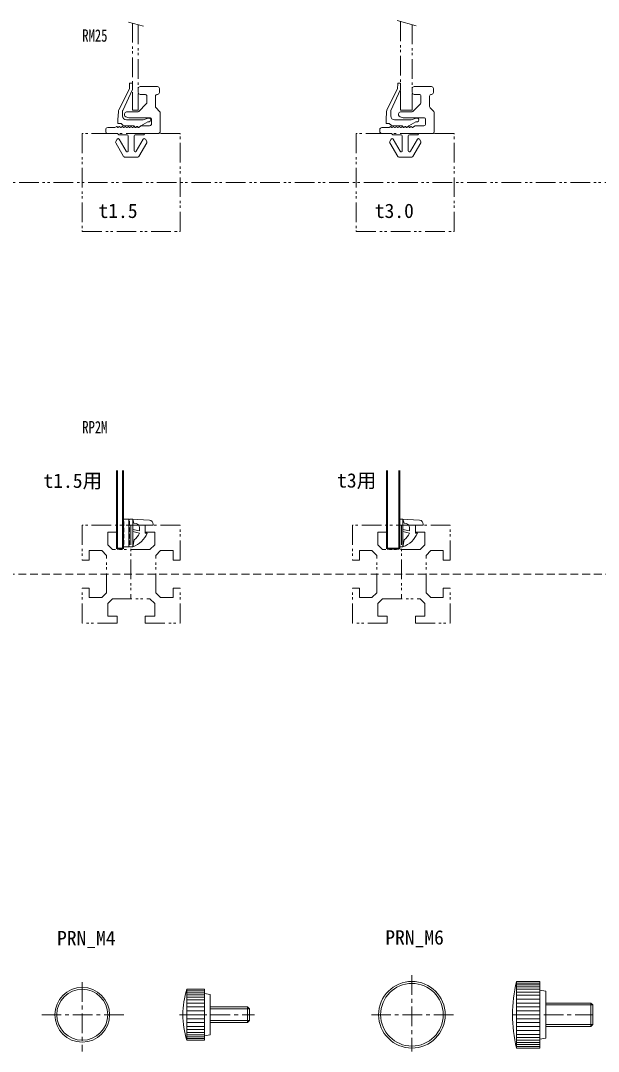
# Model space of a CAD drawing. Units: millimetres on the paper. Extents: x -623 to -78, y -398 to -116.
# Drawn here: x -360.2 to -212.7, y -379.9 to -116.7 of the extents above; entities that cross this region are included whole.
import ezdxf
from ezdxf.enums import TextEntityAlignment as Align

# ---------------------------------------------------------------- set-up
doc = ezdxf.new("R2010")
doc.units = ezdxf.units.MM
for name, pattern in [('CHAIN1', [8, 5, -1, 1, -1]), ('DASHED2', [3, 2, -1]), ('DOUBLE_CHAIN1', [8.8, 5, -1, 0.6, -0.6, 0.6, -1])]:
    doc.linetypes.add(name, pattern=pattern)
for name, color, linetype, lineweight in [('0-0', 7, 'Continuous', 18), ('0-1', 4, 'DOUBLE_CHAIN1', 18), ('0-8', 7, 'Continuous', 18), ('0-F', 4, 'DOUBLE_CHAIN1', 18)]:
    doc.layers.add(name, color=color, linetype=linetype, lineweight=lineweight)
doc.styles.add('ＭＳ ゴシック', font='')
doc.styles.get('ＭＳ ゴシック').set_extended_font_data('MS Gothic')

msp = doc.modelspace()

# ---------------------------------------------------------------- linework, layer by layer
at = {"layer": '0-0'}
for p, q in [((-332.474, -134.125), (-335.172, -139.469)), ((-332.43, -132.712), (-332.469, -134.103)), ((-331.8, -132.649), (-332.323, -132.615)), ((-331.7, -134.237), (-331.707, -132.748)), ((-330.2, -134), (-330.2, -135)), ((-325.3, -133.5), (-329.7, -133.5)), ((-324.8, -135), (-324.8, -134)), ((-263.974, -134.125), (-266.672, -139.469)), ((-263.93, -132.712), (-263.969, -134.103)), ((-263.3, -132.649), (-263.823, -132.615)), ((-263.2, -134.237), (-263.207, -132.748)), ((-260.2, -134), (-260.2, -135)), ((-255.3, -133.5), (-259.7, -133.5)), ((-254.8, -135), (-254.8, -134)), ((-334.162, -139.595), (-331.705, -134.258)), ((-329.7, -135.5), (-328.5, -135.5)), ((-328, -136), (-328, -137.593)), ((-325.8, -138.593), (-325.8, -136)), ((-265.662, -139.595), (-263.205, -134.258)), ((-259.7, -135.5), (-258.5, -135.5)), ((-258, -136), (-258, -137.593)), ((-255.8, -138.593), (-255.8, -136)), ((-328.146, -137.946), (-330.054, -139.854)), ((-324.746, -139.854), (-325.654, -138.946)), ((-258.146, -137.946), (-260.054, -139.854)), ((-254.746, -139.854), (-255.654, -138.946)), ((-335.277, -139.859), (-335.408, -142.016)), ((-335.408, -142.016), (-335.408, -142.816)), ((-334.208, -141.016), (-334.208, -139.805)), ((-333.7, -140.5), (-333.7, -140.795)), ((-332.564, -141.483), (-333.329, -141.278)), ((-333.208, -142.016), (-328.987, -142.016)), ((-330.407, -140), (-333.2, -140)), ((-327.1, -141.5), (-332.434, -141.5)), ((-328.953, -142.01), (-327.679, -141.546)), ((-326.8, -143), (-326.8, -141.8)), ((-324.6, -145), (-324.6, -140.207)), ((-266.777, -139.859), (-266.908, -142.016)), ((-266.908, -142.016), (-266.908, -142.816)), ((-265.708, -141.016), (-265.708, -139.805)), ((-260.487, -142.016), (-264.708, -142.016)), ((-263.7, -140.5), (-263.7, -140.795)), ((-263.329, -141.278), (-262.564, -141.483)), ((-260.407, -140), (-263.2, -140)), ((-262.434, -141.5), (-257.1, -141.5)), ((-259.179, -141.546), (-260.453, -142.01)), ((-256.8, -141.8), (-256.8, -143)), ((-254.6, -145), (-254.6, -140.207)), ((-338.5, -144.5), (-338.5, -145)), ((-336.15, -144), (-338, -144)), ((-335.709, -143.691), (-336.15, -144)), ((-335.4, -144), (-335.709, -143.691)), ((-335.028, -143.739), (-335.4, -144)), ((-335.308, -142.916), (-334.649, -142.916)), ((-334.65, -144), (-334.9, -143.75)), ((-334.209, -143.691), (-334.65, -144)), ((-334.579, -142.945), (-334.136, -143.388)), ((-333.9, -144), (-334.209, -143.691)), ((-334.069, -143.418), (-331.372, -143.515)), ((-333.528, -143.739), (-333.9, -144)), ((-333.15, -144), (-333.4, -143.75)), ((-332.709, -143.691), (-333.15, -144)), ((-332.4, -144), (-332.709, -143.691)), ((-332.028, -143.739), (-332.4, -144)), ((-331.65, -144), (-331.9, -143.75)), ((-331.209, -143.691), (-331.65, -144)), ((-331.299, -143.55), (-330.972, -143.94)), ((-330.9, -144), (-331.209, -143.691)), ((-330.528, -143.739), (-330.9, -144)), ((-330.831, -143.952), (-330.544, -143.711)), ((-330.403, -143.723), (-330.222, -143.94)), ((-330.15, -144), (-330.4, -143.75)), ((-330.15, -144), (-329.436, -143.5)), ((-329.562, -143.516), (-330.081, -143.952)), ((-327.779, -142.487), (-329.562, -143.516)), ((-329.436, -143.5), (-327.3, -143.5)), ((-268.5, -144.5), (-268.5, -145)), ((-266.15, -144), (-268, -144)), ((-266.808, -142.916), (-266.149, -142.916)), ((-265.709, -143.691), (-266.15, -144)), ((-266.079, -142.945), (-265.636, -143.388)), ((-265.4, -144), (-265.709, -143.691)), ((-265.569, -143.418), (-262.872, -143.515)), ((-265.028, -143.739), (-265.4, -144)), ((-264.65, -144), (-264.9, -143.75)), ((-264.209, -143.691), (-264.65, -144)), ((-263.9, -144), (-264.209, -143.691)), ((-263.528, -143.739), (-263.9, -144)), ((-263.15, -144), (-263.4, -143.75)), ((-262.709, -143.691), (-263.15, -144)), ((-262.799, -143.55), (-262.472, -143.94)), ((-262.4, -144), (-262.709, -143.691)), ((-262.4, -144), (-262.028, -143.739)), ((-262.044, -143.711), (-262.331, -143.952)), ((-261.903, -143.723), (-261.722, -143.94)), ((-261.65, -144), (-261.9, -143.75)), ((-261.209, -143.691), (-261.65, -144)), ((-261.581, -143.952), (-261.062, -143.516)), ((-260.9, -144), (-261.209, -143.691)), ((-261.062, -143.516), (-259.279, -142.487)), ((-260.528, -143.739), (-260.9, -144)), ((-260.15, -144), (-260.4, -143.75)), ((-259.436, -143.5), (-260.15, -144)), ((-257.3, -143.5), (-259.436, -143.5)), ((-338, -145.5), (-335.5, -145.5)), ((-335.613, -146.95), (-335.96, -147.55)), ((-335.5, -145.5), (-335.2, -145.8)), ((-335.2, -145.8), (-333.05, -145.8)), ((-333.31, -150.04), (-335.094, -146.95)), ((-332.75, -146.1), (-332.75, -149.89)), ((-331.25, -149.89), (-331.25, -146.1)), ((-330.95, -145.8), (-328.8, -145.8)), ((-328.906, -146.95), (-330.69, -150.04)), ((-328.8, -145.8), (-328.5, -145.5)), ((-328.5, -145.5), (-325.1, -145.5)), ((-328.04, -147.55), (-328.387, -146.95)), ((-268, -145.5), (-265.5, -145.5)), ((-265.613, -146.95), (-265.96, -147.55)), ((-265.5, -145.5), (-265.2, -145.8)), ((-265.2, -145.8), (-263.05, -145.8)), ((-263.31, -150.04), (-265.094, -146.95)), ((-262.75, -146.1), (-262.75, -149.89)), ((-261.25, -149.89), (-261.25, -146.1)), ((-260.95, -145.8), (-258.8, -145.8)), ((-258.906, -146.95), (-260.69, -150.04)), ((-258.8, -145.8), (-258.5, -145.5)), ((-258.5, -145.5), (-255.1, -145.5)), ((-258.04, -147.55), (-258.387, -146.95)), ((-335.96, -147.85), (-333.939, -151.35)), ((-330.061, -151.35), (-328.04, -147.85)), ((-265.96, -147.85), (-263.939, -151.35)), ((-260.061, -151.35), (-258.04, -147.85)), ((-333.679, -151.5), (-330.321, -151.5)), ((-263.679, -151.5), (-260.321, -151.5)), ((-332.6, -244), (-333.9, -244)), ((-333.9, -244.566), (-333.9, -245.609)), ((-332.6, -251), (-332.6, -244)), ((-332.4, -244), (-331.6, -244)), ((-332.4, -245.609), (-332.4, -244.566)), ((-327.346, -244.248), (-331.9, -244)), ((-331.6, -244), (-331.3, -245)), ((-331.6, -244), (-331.6, -251)), ((-263.4, -244), (-262.6, -244)), ((-263.4, -245.609), (-263.4, -244.566)), ((-258.346, -244.248), (-262.9, -244)), ((-262.6, -244), (-262.3, -245)), ((-262.6, -244), (-262.6, -251)), ((-333.9, -246.174), (-333.9, -247.217)), ((-332.4, -247.217), (-332.4, -246.174)), ((-329.9, -246.9), (-331.6, -246.56)), ((-331.6, -247.086), (-329.9, -247.571)), ((-331.3, -245), (-330.746, -245.087)), ((-329.9, -246.075), (-329.9, -246.9)), ((-328.4, -245.5), (-326.4, -245.5)), ((-328.4, -247.5), (-328.4, -245.5)), ((-326.4, -245.5), (-326.4, -245.247)), ((-263.4, -247.217), (-263.4, -246.174)), ((-260.9, -246.9), (-262.6, -246.56)), ((-262.6, -247.086), (-260.9, -247.571)), ((-262.3, -245), (-261.746, -245.087)), ((-260.9, -246.075), (-260.9, -246.9)), ((-259.4, -245.5), (-257.4, -245.5)), ((-259.4, -247.5), (-259.4, -245.5)), ((-257.4, -245.5), (-257.4, -245.247)), ((-333.9, -247.783), (-333.9, -248.826)), ((-333.9, -249.391), (-333.9, -250.434)), ((-332.4, -248.826), (-332.4, -247.783)), ((-332.4, -250.434), (-332.4, -249.391)), ((-331.246, -249.232), (-331.6, -251)), ((-327.9, -247.5), (-328.4, -247.5)), ((-263.4, -248.826), (-263.4, -247.783)), ((-263.4, -250.434), (-263.4, -249.391)), ((-262.246, -249.232), (-262.6, -251)), ((-258.9, -247.5), (-259.4, -247.5)), ((-333.9, -251), (-332.6, -251)), ((-331.6, -251), (-332.4, -251)), ((-262.6, -251), (-263.4, -251)), ((-227.61, -362), (-233.61, -362)), ((-233.61, -362), (-233.61, -379)), ((-233.61, -362.4), (-227.61, -362.4)), ((-227.61, -362.9), (-233.61, -362.9)), ((-227.61, -379), (-227.61, -362)), ((-317.81, -364), (-317.81, -370.5)), ((-313.31, -364), (-317.81, -364)), ((-317.81, -364.4), (-313.31, -364.4)), ((-313.31, -364.9), (-317.81, -364.9)), ((-317.81, -365.4), (-313.31, -365.4)), ((-313.31, -370.5), (-313.31, -364)), ((-313.31, -365.1), (-311.81, -365.35)), ((-311.81, -365.35), (-311.81, -370.5)), ((-233.61, -363.4), (-227.61, -363.4)), ((-227.61, -364), (-233.61, -364)), ((-233.61, -364.7), (-227.61, -364.7)), ((-233.61, -365.5), (-227.61, -365.5)), ((-227.61, -364.25), (-226.11, -364.5)), ((-226.11, -364.5), (-226.11, -376.5)), ((-313.31, -366), (-317.81, -366)), ((-317.81, -366.7), (-313.31, -366.7)), ((-317.81, -367.5), (-313.31, -367.5)), ((-227.61, -366.5), (-233.61, -366.5)), ((-233.61, -367.5), (-227.61, -367.5)), ((-226.11, -367.5), (-214.61, -367.5)), ((-214.61, -367.5), (-214.11, -368)), ((-214.11, -368), (-214.11, -373)), ((-313.31, -368.5), (-317.81, -368.5)), ((-317.81, -369.5), (-313.31, -369.5)), ((-317.81, -377), (-317.81, -370.5)), ((-313.31, -370.5), (-317.81, -370.5)), ((-313.31, -370.5), (-317.81, -370.5)), ((-313.31, -370.5), (-313.31, -377)), ((-311.81, -368.5), (-302.31, -368.5)), ((-311.81, -375.65), (-311.81, -370.5)), ((-302.31, -368.5), (-301.81, -369)), ((-301.81, -369), (-301.81, -370.5)), ((-301.81, -372), (-301.81, -370.5)), ((-227.61, -368.5), (-233.61, -368.5)), ((-233.61, -369.5), (-227.61, -369.5)), ((-227.61, -370.5), (-233.61, -370.5)), ((-317.81, -371.5), (-313.31, -371.5)), ((-313.31, -372.5), (-317.81, -372.5)), ((-317.81, -373.5), (-313.31, -373.5)), ((-311.81, -372.5), (-302.31, -372.5)), ((-302.31, -372.5), (-301.81, -372)), ((-233.61, -371.5), (-227.61, -371.5)), ((-227.61, -372.5), (-233.61, -372.5)), ((-233.61, -373.5), (-227.61, -373.5)), ((-214.61, -373.5), (-226.11, -373.5)), ((-214.11, -373), (-214.61, -373.5)), ((-317.81, -374.3), (-313.31, -374.3)), ((-313.31, -375), (-317.81, -375)), ((-317.81, -375.6), (-313.31, -375.6)), ((-313.31, -376.1), (-317.81, -376.1)), ((-313.31, -375.9), (-311.81, -375.65)), ((-227.61, -374.5), (-233.61, -374.5)), ((-233.61, -375.5), (-227.61, -375.5)), ((-227.61, -376.3), (-233.61, -376.3)), ((-317.81, -376.6), (-313.31, -376.6)), ((-313.31, -377), (-317.81, -377)), ((-227.61, -377), (-233.61, -377)), ((-233.61, -377.6), (-227.61, -377.6)), ((-227.61, -378.1), (-233.61, -378.1)), ((-233.61, -378.6), (-227.61, -378.6)), ((-226.11, -376.5), (-227.61, -376.75)), ((-233.61, -379), (-227.61, -379))]:
    msp.add_line(p, q, dxfattribs=at)
at = {"layer": '0-0', "lineweight": 40}
for p, q in [((-335.6, -251.5), (-335.6, -231.56)), ((-334.1, -231.56), (-334.1, -251.5)), ((-266.6, -251.5), (-266.6, -231.56)), ((-263.6, -231.56), (-263.6, -251.5)), ((-334.1, -251.5), (-335.6, -251.5)), ((-263.6, -251.5), (-266.6, -251.5))]:
    msp.add_line(p, q, dxfattribs=at)
at = {"layer": '0-0', "color": 4}
for p, q in [((-214.61, -373.5), (-214.61, -367.5)), ((-302.31, -370.5), (-302.31, -368.5)), ((-302.31, -370.5), (-302.31, -372.5))]:
    msp.add_line(p, q, dxfattribs=at)
at = {"layer": '0-0'}
for centre, radius in [((-260.3, -370.5), 8.5), ((-260.3, -370.5), 8), ((-344.5, -370.5), 7), ((-344.5, -370.5), 6.5)]:
    msp.add_circle(centre, radius, dxfattribs=at)
for centre, radius, start, end in [((-332.519, -134.102), 0.05, 333.21629, 358.3925), ((-332.33, -132.715), 0.1, 86.30993, 178.3925), ((-331.807, -132.748), 0.1, 0.25512, 86.30993), ((-329.7, -134), 0.5, 90, 180), ((-325.3, -134), 0.5, 0, 90), ((-264.019, -134.102), 0.05, 333.21629, 358.3925), ((-263.83, -132.715), 0.1, 86.30993, 178.3925), ((-263.307, -132.748), 0.1, 0.25512, 86.30993), ((-259.7, -134), 0.5, 90, 180), ((-255.3, -134), 0.5, 0, 90), ((-331.75, -134.237), 0.05, 335.27695, 0.25512), ((-329.7, -135), 0.5, 180, 270), ((-328.5, -136), 0.5, 0, 90), ((-325.3, -136), 0.5, 90, 180), ((-325.3, -135), 0.5, 270, 0), ((-263.25, -134.237), 0.05, 335.27695, 0.25512), ((-259.7, -135), 0.5, 180, 270), ((-258.5, -136), 0.5, 0, 90), ((-255.3, -136), 0.5, 90, 180), ((-255.3, -135), 0.5, 270, 0), ((-334.279, -139.919), 1, 153.21629, 176.53177), ((-328.5, -137.593), 0.5, 315, 360), ((-325.3, -138.593), 0.5, 180, 225), ((-265.779, -139.919), 1, 153.21629, 176.53177), ((-258.5, -137.593), 0.5, 315, 360), ((-255.3, -138.593), 0.5, 180, 225), ((-333.708, -139.805), 0.5, 155.27695, 180), ((-333.208, -141.016), 1, 180, 270), ((-333.2, -140.5), 0.5, 90, 180), ((-333.2, -140.795), 0.5, 180, 255), ((-332.434, -141), 0.5, 255, 270), ((-330.407, -139.5), 0.5, 270, 315), ((-328.987, -141.916), 0.1, 270, 290), ((-327.508, -142.016), 0.5, 248.32214, 110), ((-327.1, -141.8), 0.3, 0, 90), ((-325.1, -140.207), 0.5, 0, 45), ((-265.208, -139.805), 0.5, 155.27695, 180), ((-264.708, -141.016), 1, 180, 270), ((-263.2, -140.5), 0.5, 90, 180), ((-263.2, -140.795), 0.5, 180, 255), ((-262.434, -141), 0.5, 255, 270), ((-260.487, -141.916), 0.1, 270, 290), ((-260.407, -139.5), 0.5, 270, 315), ((-259.008, -142.016), 0.5, 248.32214, 110), ((-257.1, -141.8), 0.3, 0, 90), ((-255.1, -140.207), 0.5, 0, 45), ((-338, -144.5), 0.5, 90, 180), ((-335.72, -143.821), 0.1, 45, 125), ((-335.389, -143.87), 0.1, 225, 305), ((-335.308, -142.816), 0.1, 180, 270), ((-334.97, -143.821), 0.1, 45, 125), ((-334.639, -143.87), 0.1, 225, 305), ((-334.649, -143.016), 0.1, 45, 90), ((-334.22, -143.821), 0.1, 45, 125), ((-334.065, -143.318), 0.1, 225, 267.94022), ((-333.889, -143.87), 0.1, 225, 305), ((-333.47, -143.821), 0.1, 45, 125), ((-333.139, -143.87), 0.1, 225, 305), ((-332.72, -143.821), 0.1, 45, 125), ((-332.389, -143.87), 0.1, 225, 305), ((-331.97, -143.821), 0.1, 45, 125), ((-331.639, -143.87), 0.1, 225, 305), ((-331.375, -143.614), 0.1, 40, 87.94022), ((-331.22, -143.821), 0.1, 45, 125), ((-330.896, -143.875), 0.1, 220, 310), ((-330.889, -143.87), 0.1, 225, 305), ((-330.48, -143.788), 0.1, 40, 130), ((-330.47, -143.821), 0.1, 45, 125), ((-330.146, -143.875), 0.1, 220, 310), ((-330.139, -143.87), 0.1, 225, 305), ((-327.729, -142.574), 0.1, 68.32214, 120), ((-327.3, -143), 0.5, 270, 0), ((-268, -144.5), 0.5, 90, 180), ((-266.808, -142.816), 0.1, 180, 270), ((-266.149, -143.016), 0.1, 45, 90), ((-265.72, -143.821), 0.1, 45, 125), ((-265.565, -143.318), 0.1, 225, 267.94022), ((-265.389, -143.87), 0.1, 225, 305), ((-264.97, -143.821), 0.1, 45, 125), ((-264.639, -143.87), 0.1, 225, 305), ((-264.22, -143.821), 0.1, 45, 125), ((-263.889, -143.87), 0.1, 225, 305), ((-263.47, -143.821), 0.1, 45, 125), ((-263.139, -143.87), 0.1, 225, 305), ((-262.875, -143.614), 0.1, 40, 87.94022), ((-262.72, -143.821), 0.1, 45, 125), ((-262.396, -143.875), 0.1, 220, 310), ((-262.389, -143.87), 0.1, 225, 305), ((-261.98, -143.788), 0.1, 40, 130), ((-261.97, -143.821), 0.1, 45, 125), ((-261.646, -143.875), 0.1, 220, 310), ((-261.639, -143.87), 0.1, 225, 305), ((-261.22, -143.821), 0.1, 45, 125), ((-260.889, -143.87), 0.1, 225, 305), ((-260.47, -143.821), 0.1, 45, 125), ((-260.139, -143.87), 0.1, 225, 305), ((-259.229, -142.574), 0.1, 68.32214, 120), ((-257.3, -143), 0.5, 270, 0), ((-338, -145), 0.5, 180, 270), ((-335.354, -147.1), 0.3, 30, 150), ((-333.05, -146.1), 0.3, 0, 90), ((-330.95, -146.1), 0.3, 90, 180), ((-328.646, -147.1), 0.3, 30, 150), ((-325.1, -145), 0.5, 270, 0), ((-268, -145), 0.5, 180, 270), ((-265.354, -147.1), 0.3, 30, 150), ((-263.05, -146.1), 0.3, 0, 90), ((-260.95, -146.1), 0.3, 90, 180), ((-258.646, -147.1), 0.3, 30, 150), ((-255.1, -145), 0.5, 270, 0), ((-335.7, -147.7), 0.3, 150, 210), ((-333.05, -149.89), 0.3, 210, 0), ((-330.95, -149.89), 0.3, 180, 330), ((-328.3, -147.7), 0.3, 330, 30), ((-265.7, -147.7), 0.3, 150, 210), ((-263.05, -149.89), 0.3, 210, 0), ((-260.95, -149.89), 0.3, 180, 330), ((-258.3, -147.7), 0.3, 330, 30), ((-333.679, -151.2), 0.3, 210, 270), ((-330.321, -151.2), 0.3, 270, 330), ((-263.679, -151.2), 0.3, 210, 270), ((-260.321, -151.2), 0.3, 270, 330), ((-333.8, -244.283), 0.3, 109.47122, 250.52878), ((-332.3, -244.283), 0.3, 109.47122, 250.52878), ((-327.4, -245.247), 1, 0, 86.87787), ((-263.3, -244.283), 0.3, 109.47122, 250.52878), ((-258.4, -245.247), 1, 0, 86.87787), ((-333.8, -245.891), 0.3, 109.47122, 250.52878), ((-333.8, -247.5), 0.3, 109.47122, 250.52878), ((-332.3, -245.891), 0.3, 109.47122, 250.52878), ((-332.3, -247.5), 0.3, 109.47122, 250.52878), ((-330.9, -246.075), 1, 0, 81.11934), ((-263.3, -245.891), 0.3, 109.47122, 250.52878), ((-263.3, -247.5), 0.3, 109.47122, 250.52878), ((-261.9, -246.075), 1, 0, 81.11934), ((-333.8, -249.109), 0.3, 109.47122, 250.52878), ((-332.3, -249.109), 0.3, 109.47122, 250.52878), ((-333.483, -245.303), 6, 288.29441, 338.52331), ((-334.683, -245.069), 5.398, 309.54193, 332.37975), ((-263.3, -249.109), 0.3, 109.47122, 250.52878), ((-264.483, -245.303), 6, 288.29441, 338.52331), ((-265.683, -245.069), 5.398, 309.54193, 332.37975), ((-333.8, -250.717), 0.3, 109.47122, 250.52878), ((-332.3, -250.717), 0.3, 109.47122, 250.52878), ((-263.3, -250.717), 0.3, 109.47122, 250.52878), ((-197.985, -370.5), 36.625, 166.58033, 193.41967)]:
    msp.add_arc(centre, radius, start, end, dxfattribs=at)
at = {"layer": '0-1'}
for p, q in [((-332.712, -117.03), (-328.881, -118.057)), ((-331.7, -117.301), (-331.7, -139.5)), ((-330.2, -117.703), (-330.2, -139.5)), ((-264.051, -116.671), (-258.881, -118.057)), ((-263.2, -116.899), (-263.2, -139.5)), ((-260.2, -117.703), (-260.2, -139.5)), ((-330.2, -139.5), (-331.7, -139.5)), ((-260.2, -139.5), (-263.2, -139.5)), ((-344.5, -145.5), (-344.5, -170.5)), ((-319.5, -145.5), (-344.5, -145.5)), ((-319.5, -170.5), (-319.5, -145.5)), ((-274.5, -145.5), (-274.5, -170.5)), ((-249.5, -145.5), (-274.5, -145.5)), ((-249.5, -170.5), (-249.5, -145.5)), ((-344.5, -170.5), (-319.5, -170.5)), ((-274.5, -170.5), (-249.5, -170.5)), ((-319.5, -245.5), (-344.5, -245.5)), ((-344.5, -245.5), (-344.5, -254.4)), ((-338, -247.3), (-335.6, -247.3)), ((-338, -250.5), (-338, -247.3)), ((-335.6, -247.3), (-335.6, -245.5)), ((-332.1, -245.5), (-332.1, -264.3)), ((-328.4, -247.3), (-328.4, -245.5)), ((-328.4, -247.3), (-326, -247.3)), ((-326, -247.3), (-326, -250.5)), ((-319.5, -254.4), (-319.5, -245.5)), ((-250.5, -245.5), (-275.5, -245.5)), ((-275.5, -245.5), (-275.5, -254.4)), ((-269, -247.3), (-266.6, -247.3)), ((-269, -250.5), (-269, -247.3)), ((-266.6, -247.3), (-266.6, -245.5)), ((-263, -245.5), (-263, -264.3)), ((-259.4, -247.3), (-259.4, -245.5)), ((-259.4, -247.3), (-257, -247.3)), ((-257, -247.3), (-257, -250.5)), ((-250.5, -254.4), (-250.5, -245.5)), ((-339.5, -252), (-342.7, -252)), ((-342.7, -254.4), (-342.7, -252)), ((-339.5, -252), (-338.3, -253.2)), ((-336.8, -251.7), (-338, -250.5)), ((-327.2, -251.7), (-336.8, -251.7)), ((-326, -250.5), (-327.2, -251.7)), ((-325.7, -253.2), (-324.5, -252)), ((-324.5, -252), (-321.3, -252)), ((-321.3, -252), (-321.3, -254.4)), ((-270.5, -252), (-273.7, -252)), ((-273.7, -254.4), (-273.7, -252)), ((-270.5, -252), (-269.3, -253.2)), ((-267.8, -251.7), (-269, -250.5)), ((-258.2, -251.7), (-267.8, -251.7)), ((-257, -250.5), (-258.2, -251.7)), ((-256.7, -253.2), (-255.5, -252)), ((-255.5, -252), (-252.3, -252)), ((-252.3, -252), (-252.3, -254.4)), ((-342.7, -254.4), (-344.5, -254.4)), ((-338.3, -262.8), (-338.3, -253.2)), ((-325.7, -262.8), (-325.7, -253.2)), ((-319.5, -254.4), (-321.3, -254.4)), ((-273.7, -254.4), (-275.5, -254.4)), ((-269.3, -262.8), (-269.3, -253.2)), ((-256.7, -262.8), (-256.7, -253.2)), ((-250.5, -254.4), (-252.3, -254.4)), ((-344.5, -261.6), (-342.7, -261.6)), ((-344.5, -270.5), (-344.5, -261.6)), ((-342.7, -261.6), (-342.7, -264)), ((-339.5, -264), (-338.3, -262.8)), ((-325.7, -262.8), (-324.5, -264)), ((-321.3, -261.6), (-321.3, -264)), ((-321.3, -261.6), (-319.5, -261.6)), ((-319.5, -270.5), (-319.5, -261.6)), ((-275.5, -261.6), (-273.7, -261.6)), ((-275.5, -270.5), (-275.5, -261.6)), ((-273.7, -261.6), (-273.7, -264)), ((-270.5, -264), (-269.3, -262.8)), ((-256.7, -262.8), (-255.5, -264)), ((-252.3, -261.6), (-252.3, -264)), ((-252.3, -261.6), (-250.5, -261.6)), ((-250.5, -270.5), (-250.5, -261.6)), ((-342.7, -264), (-339.5, -264)), ((-336.8, -264.3), (-338, -265.5)), ((-338, -268.7), (-338, -265.5)), ((-336.8, -264.3), (-327.2, -264.3)), ((-327.2, -264.3), (-326, -265.5)), ((-326, -265.5), (-326, -268.7)), ((-321.3, -264), (-324.5, -264)), ((-273.7, -264), (-270.5, -264)), ((-267.8, -264.3), (-269, -265.5)), ((-269, -268.7), (-269, -265.5)), ((-267.8, -264.3), (-258.2, -264.3)), ((-258.2, -264.3), (-257, -265.5)), ((-257, -265.5), (-257, -268.7)), ((-252.3, -264), (-255.5, -264)), ((-335.6, -270.5), (-344.5, -270.5)), ((-335.6, -268.7), (-338, -268.7)), ((-335.6, -268.7), (-335.6, -270.5)), ((-328.4, -268.7), (-328.4, -270.5)), ((-328.4, -268.7), (-326, -268.7)), ((-328.4, -270.5), (-319.5, -270.5)), ((-266.6, -270.5), (-275.5, -270.5)), ((-266.6, -268.7), (-269, -268.7)), ((-266.6, -268.7), (-266.6, -270.5)), ((-259.4, -268.7), (-259.4, -270.5)), ((-259.4, -268.7), (-257, -268.7)), ((-259.4, -270.5), (-250.5, -270.5))]:
    msp.add_line(p, q, dxfattribs=at)
at = {"layer": '0-1', "linetype": 'CHAIN1'}
for p, q in [((-260.3, -360.427), (-260.3, -379.851)), ((-344.5, -362.17), (-344.5, -379.851)), ((-333.891, -370.5), (-354.801, -370.5)), ((-319.688, -370.5), (-300.481, -370.5)), ((-249.691, -370.5), (-270.601, -370.5)), ((-234.61, -370.5), (-214.11, -370.5))]:
    msp.add_line(p, q, dxfattribs=at)
at = {"layer": '0-1', "linetype": 'Continuous'}
for p, q in [((-214.11, -368), (-226.11, -368)), ((-301.81, -369), (-311.81, -369)), ((-301.81, -372), (-311.81, -372)), ((-226.11, -373), (-214.11, -373))]:
    msp.add_line(p, q, dxfattribs=at)
at = {"layer": '0-8', "color": 4, "linetype": 'DASHED2'}
msp.add_line((-615.818, -258), (-78.434, -258), dxfattribs=at)
at = {"layer": '0-8'}
for start, end in [(162.50768, 180), (180, 197.49232)]:
    msp.add_arc((-297.185, -370.5), 21.625, start, end, dxfattribs=at)
at = {"layer": '0-F'}
msp.add_line((-615.818, -158), (-78.434, -158), dxfattribs=at)

# ---------------------------------------------------------------- texts
at = {"layer": '0-0', "style": 'ＭＳ ゴシック', "width": 0.75}
for s, p in [('RM25', (-344.5, -123)), ('RP2M', (-344.5, -223))]:
    msp.add_text(s, height=3.152, dxfattribs=at).set_placement(p, align=Align.BOTTOM_LEFT)
at = {"layer": '0-0', "style": 'ＭＳ ゴシック'}
for s, p in [('PRN_M4', (-350.94, -353.86)), ('PRN_M6', (-267.102, -353.679))]:
    msp.add_text(s, height=3.666, dxfattribs=at).set_placement(p, align=Align.BOTTOM_LEFT)
at = {"layer": '0-1', "color": 7, "style": 'ＭＳ ゴシック'}
for s, p in [('t1.5', (-340.347, -168.163)), ('t3.0', (-269.789, -168.163)), ('t1.5用', (-354.402, -237.071)), ('t3用', (-279.414, -237.002))]:
    msp.add_text(s, height=3.666, dxfattribs=at).set_placement(p, align=Align.BOTTOM_LEFT)

doc.saveas('drawing.dxf')
